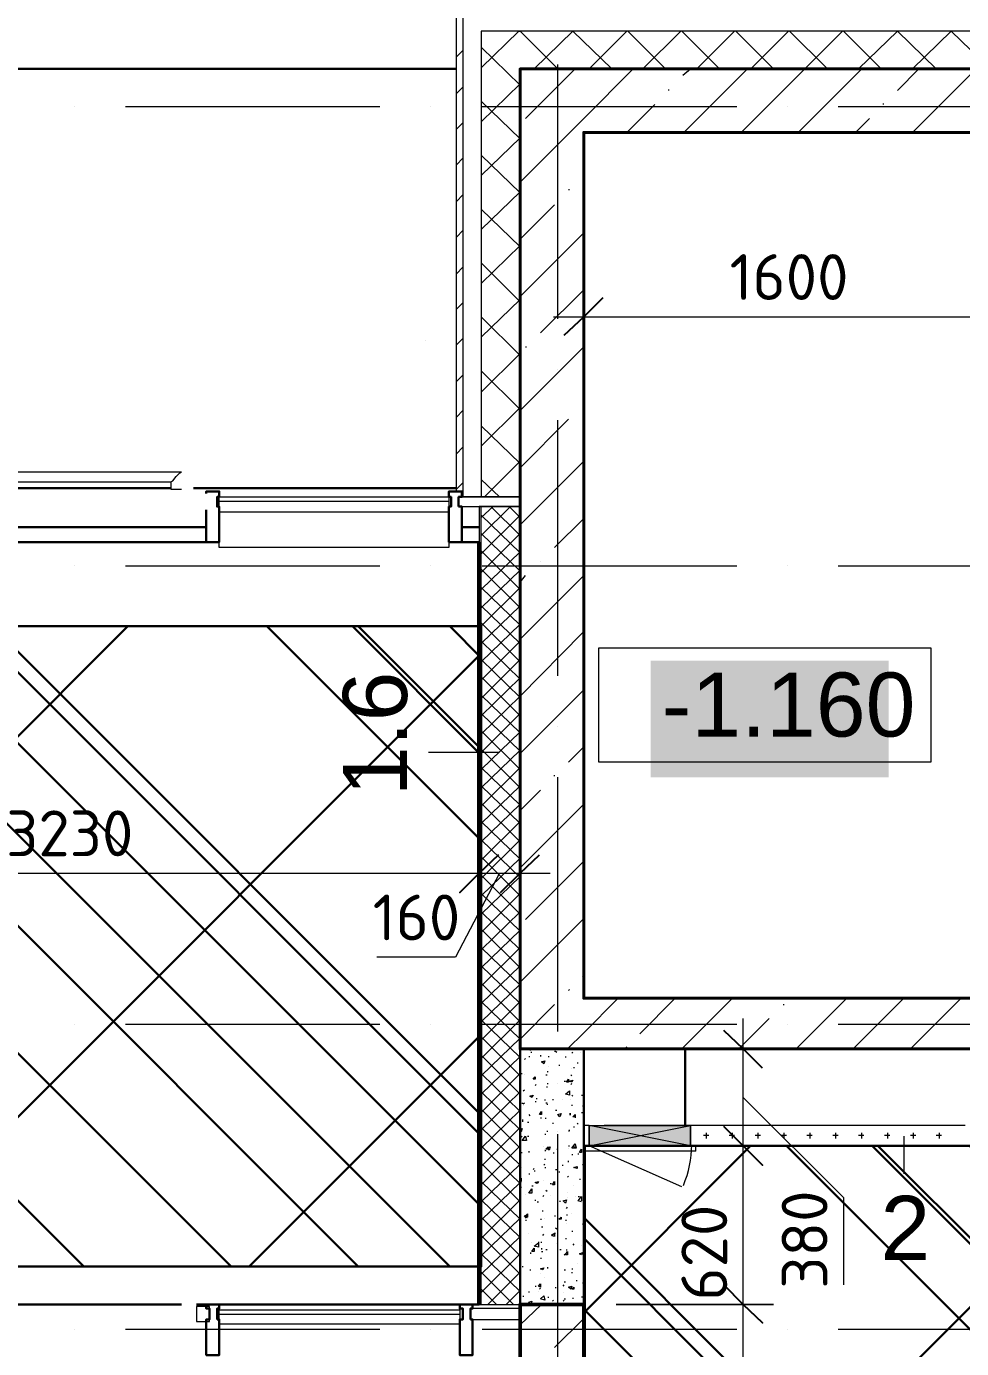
# Model space of a CAD drawing. Header units: millimetres. Extents: x -84737 to 172119, y -43083 to 59399.
# Drawn here: x 28318 to 31990, y 49803 to 54995 of the extents above; entities that cross this region are included whole.
import ezdxf

# ---------------------------------------------------------------- set-up
doc = ezdxf.new("R2010")
doc.units = ezdxf.units.MM
for name, color, linetype, lineweight in [('17) Краска СТ-3.1 стена', 6, 'Continuous', 60), ('19) Краска ПТ-5 потолок', 161, 'Continuous', 30), ('20) Шпакл. баз. фин Стена', 40, 'Continuous', 60), ('22) Шпакл. баз. фин. Потолок', 102, 'Continuous', 30), ('3) Плинутс ПЛ-1', 6, 'Continuous', 30)]:
    doc.layers.add(name, color=color, linetype=linetype, lineweight=lineweight)
for name, color, linetype in [('PDF _Аннотации', 7, 'Continuous'), ('PDF _Витраж', 7, 'Continuous'), ('PDF _Двери', 7, 'Continuous'), ('PDF _Марки', 7, 'Continuous'), ('PDF _Несущие колонны', 7, 'Continuous'), ('PDF _Обозначения', 7, 'Continuous'), ('PDF _Окна', 7, 'Continuous'), ('PDF _Оси', 7, 'Continuous'), ('PDF _Панели витража', 7, 'Continuous'), ('PDF _Перекрытия', 7, 'Continuous'), ('PDF _Размеры-100', 7, 'Continuous'), ('PDF _Стены', 7, 'Continuous'), ('PDF _Текст', 7, 'Continuous'), ('PDF _Элементы узлов', 7, 'Continuous')]:
    doc.layers.add(name, color=color, linetype=linetype)
doc.layers.add('PDF _Высотные отметки', color=7, linetype='Continuous', true_color=0xffffff)
doc.styles.add('PDF GOSTCommon', font='arial.ttf')
doc.styles.add('PDF ISOCPEUR', font='isocpeur.ttf')

msp = doc.modelspace()

# ---------------------------------------------------------------- hatches: boundary and pattern name
at = {"layer": '19) Краска ПТ-5 потолок'}
h = msp.add_hatch(dxfattribs=at)
h.set_pattern_fill('ANSI34', color=256, scale=80, angle=90)
h.paths.add_polyline_path([(26057.2, 50125.2), (30104.1, 50125.2), (30104.1, 52639.7), (26057.2, 52639.7)])
h = msp.add_hatch(dxfattribs=at)
h.set_pattern_fill('ANSI34', color=256, scale=80, angle=90)
h.paths.add_polyline_path([(30510.5, 47276.2), (32208, 47276.2), (32208, 50599.3), (30510.5, 50599.3)])
at = {"layer": '22) Шпакл. баз. фин. Потолок'}
h = msp.add_hatch(dxfattribs=at)
h.set_pattern_fill('ANSI37', color=256, scale=333)
h.paths.add_polyline_path([(26057.2, 50125.2), (30104.1, 50125.2), (30104.1, 52639.7), (26057.2, 52639.7)])
h = msp.add_hatch(dxfattribs=at)
h.set_pattern_fill('ANSI37', color=256, scale=333)
h.paths.add_polyline_path([(30510.5, 47276.2), (32208, 47276.2), (32208, 50599.3), (30510.5, 50599.3)])
at = {"layer": 'PDF _Стены', "transparency": 33554559}
msp.add_hatch(color=256, dxfattribs=at).paths.add_polyline_path([(30260.7, 49977), (30260.7, 49981.2), (30256.5, 49981.2), (30252.3, 49977), (30256.5, 49972.8), (30260.7, 49972.8)])

# ---------------------------------------------------------------- linework, layer by layer
at = {"layer": '17) Краска СТ-3.1 стена'}
msp.add_lwpolyline([(30095.6, 52969.9), (30095.6, 49977)], dxfattribs=at)
at = {"layer": '19) Краска ПТ-5 потолок'}
for points in [[(26057.2, 50125.2), (30104.1, 50125.2), (30104.1, 52639.7), (26057.2, 52639.7)], [(30510.5, 47276.2), (32208, 47276.2), (32208, 50599.3), (30510.5, 50599.3)]]:
    msp.add_lwpolyline(points, close=True, dxfattribs=at)
at = {"layer": '20) Шпакл. баз. фин Стена'}
msp.add_lwpolyline([(30095.6, 52969.9), (30095.6, 49977)], dxfattribs=at)
at = {"layer": '3) Плинутс ПЛ-1'}
msp.add_lwpolyline([(30095.6, 52969.9), (30095.6, 49977)], dxfattribs=at)
at = {"layer": 'PDF _Аннотации', "lineweight": 9}
msp.add_lwpolyline([(30565.5, 52106.3), (30565.5, 52555), (31869.3, 52555), (31869.3, 52106.3)], close=True, dxfattribs=at)
at = {"layer": 'PDF _Витраж', "lineweight": 30}
msp.add_lwpolyline([(29024.6, 53096.9), (29024.6, 52969.9), (29075.4, 52969.9), (29075.4, 53109.6), (29067, 53109.6), (29067, 53147.7), (29075.4, 53147.7), (29075.4, 53168.8), (29024.6, 53168.8), (29024.6, 53160.4)], dxfattribs=at)
for points in [[(30015.2, 53109.6), (30015.2, 53147.7), (30027.9, 53147.7), (30027.9, 53168.8), (29977.1, 53168.8), (29977.1, 53147.7), (29985.6, 53147.7), (29985.6, 53109.6), (29977.1, 53109.6), (29977.1, 52969.9), (30027.9, 52969.9), (30027.9, 53109.6)], [(29067, 49917.7), (29067, 49960.1), (29075.4, 49960.1), (29075.4, 49977), (29024.6, 49977), (29024.6, 49960.1), (29037.3, 49960.1), (29037.3, 49917.7), (29024.6, 49917.7), (29024.6, 49778.1), (29075.4, 49778.1), (29075.4, 49917.7)], [(30061.8, 49917.7), (30061.8, 49960.1), (30070.2, 49960.1), (30070.2, 49977), (30019.4, 49977), (30019.4, 49960.1), (30032.1, 49960.1), (30032.1, 49917.7), (30019.4, 49917.7), (30019.4, 49778.1), (30070.2, 49778.1), (30070.2, 49917.7)]]:
    msp.add_lwpolyline(points, close=True, dxfattribs=at)
at = {"layer": 'PDF _Витраж', "lineweight": 9}
for points in [[(29075.4, 53109.6), (29075.4, 53130.7), (29075.4, 53147.7), (29977.1, 53147.7), (29977.1, 53130.7), (29977.1, 53109.6)], [(29075.4, 53130.7), (29977.1, 53130.7)], [(29075.4, 53088.4), (29977.1, 53088.4)], [(29977.1, 52969.9), (29977.1, 52948.7), (29075.4, 52948.7), (29075.4, 52969.9)], [(29075.4, 49917.7), (29075.4, 49938.9), (29075.4, 49955.8), (30019.4, 49955.8), (30019.4, 49938.9), (30019.4, 49917.7)], [(29075.4, 49938.9), (30019.4, 49938.9)], [(29075.4, 49900.8), (30019.4, 49900.8)]]:
    msp.add_lwpolyline(points, dxfattribs=at)
at = {"layer": 'PDF _Высотные отметки', "transparency": 33554559}
for points in [[(30768.7, 52504.2), (30768.7, 52047), (31704.2, 52504.2)], [(30768.7, 52047), (31704.2, 52504.2), (31704.2, 52047)]]:
    msp.add_solid(points, dxfattribs=at)
at = {"layer": 'PDF _Двери', "lineweight": 18}
msp.add_lwpolyline([(28884.9, 53206.9), (28893.4, 53211.2), (28906.1, 53228.1), (28918.8, 53240.8), (28927.3, 53245), (28224.6, 53245), (28224.6, 53177.3), (28266.9, 53177.3), (28266.9, 53206.9), (28884.9, 53206.9), (28884.9, 53177.3), (28927.3, 53177.3)], dxfattribs=at)
at = {"layer": 'PDF _Марки', "lineweight": 9}
for points in [[(30176.1, 52144.4), (29896.7, 52144.4)], [(31763.5, 50637.4), (31763.5, 50489.2)]]:
    msp.add_lwpolyline(points, dxfattribs=at)
at = {"layer": 'PDF _Несущие колонны', "lineweight": 9}
for points in [[(30256.5, 49896.6), (30341.2, 49977)], [(30392, 49807.7), (30506.3, 49922)]]:
    msp.add_lwpolyline(points, dxfattribs=at)
at = {"layer": 'PDF _Несущие колонны', "lineweight": 50}
msp.add_lwpolyline([(30506.3, 49079.6), (30506.3, 49977), (30256.5, 49977), (30256.5, 49079.6)], close=True, dxfattribs=at)
at = {"layer": 'PDF _Обозначения', "lineweight": 9}
msp.add_lwpolyline([(29884, 53761.5), (29884, 53761.5)], dxfattribs=at)
at = {"layer": 'PDF _Окна', "color": 8, "true_color": 0x808080, "transparency": 33554559}
for points in [[(30527.4, 50599.3), (30925.3, 50599.3), (30527.4, 50679.7)], [(30925.3, 50599.3), (30527.4, 50679.7), (30925.3, 50679.7)]]:
    msp.add_solid(points, dxfattribs=at)
at = {"layer": 'PDF _Оси', "lineweight": 9}
for points in [[(30404.7, 53846.1), (30404.7, 54845.2)], [(28508.2, 54680.1), (28508.2, 54680.1)], [(28707.1, 54680.1), (29706.2, 54680.1)], [(29905.1, 54680.1), (29905.1, 54680.1)], [(30108.3, 54680.1), (31107.4, 54680.1)], [(31306.3, 54680.1), (31306.3, 54680.1)], [(31505.3, 54680.1), (32504.3, 54680.1)], [(30404.7, 53647.2), (30404.7, 53647.2)], [(30404.7, 52445), (30404.7, 53448.2)], [(28508.2, 52876.7), (28508.2, 52876.7)], [(28707.1, 52876.7), (29706.2, 52876.7)], [(29905.1, 52876.7), (29905.1, 52876.7)], [(30108.3, 52876.7), (31107.4, 52876.7)], [(31306.3, 52876.7), (31306.3, 52876.7)], [(31505.3, 52876.7), (32504.3, 52876.7)], [(30404.7, 52246), (30404.7, 52246)], [(30404.7, 51048), (30404.7, 52047)], [(28508.2, 51077.6), (28508.2, 51077.6)], [(28707.1, 51077.6), (29706.2, 51077.6)], [(29905.1, 51077.6), (29905.1, 51077.6)], [(30108.3, 51077.6), (31107.4, 51077.6)], [(31306.3, 51077.6), (31306.3, 51077.6)], [(31505.3, 51077.6), (32504.3, 51077.6)], [(30404.7, 50844.8), (30404.7, 50844.8)], [(30404.7, 49646.8), (30404.7, 50645.9)], [(28508.2, 49879.7), (28508.2, 49879.7)], [(28707.1, 49879.7), (29706.2, 49879.7)], [(29905.1, 49879.7), (29905.1, 49879.7)], [(30108.3, 49879.7), (31107.4, 49879.7)], [(31306.3, 49879.7), (31306.3, 49879.7)], [(31505.3, 49879.7), (32504.3, 49879.7)]]:
    msp.add_lwpolyline(points, dxfattribs=at)
at = {"layer": 'PDF _Панели витража', "lineweight": 18}
for points in [[(30015.2, 53109.6), (30256.5, 53109.6), (30256.5, 53147.7), (30015.2, 53147.7)], [(28986.5, 49909.3), (29037.3, 49909.3), (29037.3, 49968.5), (28986.5, 49968.5)], [(30061.8, 49917.7), (30256.5, 49917.7), (30256.5, 49960.1), (30061.8, 49960.1)]]:
    msp.add_lwpolyline(points, close=True, dxfattribs=at)
at = {"layer": 'PDF _Перекрытия', "lineweight": 30}
for points in [[(26865.7, 54828.2), (30006.7, 54828.2)], [(28884.9, 53181.5), (28266.9, 53181.5)], [(30006.7, 53181.5), (28973.8, 53181.5)], [(29024.6, 53029.1), (26975.8, 53029.1)], [(30095.6, 53029.1), (30027.9, 53029.1)], [(29024.6, 52969.9), (26975.8, 52969.9)], [(30095.6, 52969.9), (30027.9, 52969.9)], [(30904.2, 50980.3), (30904.2, 50679.7)], [(27077.4, 49977), (28927.3, 49977)], [(28986.5, 49977), (29024.6, 49977)], [(29075.4, 49977), (30019.4, 49977)], [(30070.2, 49977), (30095.6, 49977)]]:
    msp.add_lwpolyline(points, dxfattribs=at)
at = {"layer": 'PDF _Размеры-100', "lineweight": 9}
for points in [[(30387.7, 53854.6), (32106.4, 53854.6), (36606.3, 53854.6), (36606.3, 54354.1), (36606.3, 53736.1), (36606.3, 54354.1), (36606.3, 53854.6), (36928, 53854.6)], [(30506.3, 53736.1), (30506.3, 54354.1), (30506.3, 53854.6)], [(19584.6, 51670.3), (21184.8, 51670.3), (22416.6, 51670.3), (24816.8, 51670.3), (25705.8, 51670.3), (25904.8, 51670.3), (26065.6, 51670.3), (26865.7, 51670.3), (30095.6, 51670.3), (30095.6, 52169.8), (30095.6, 51547.5), (30095.6, 52169.8), (30095.6, 51670.3), (30375, 51670.3)], [(30256.5, 51547.5), (30256.5, 52169.8), (30256.5, 51670.3)], [(30176.1, 51670.3), (30002.5, 51340.1), (29693.5, 51340.1)], [(31132.8, 46958.8), (31132.8, 47280.5), (31132.8, 47978.9), (31132.8, 49079.6), (31132.8, 49977), (31132.8, 50599.3), (30633.2, 50599.3), (31251.3, 50599.3), (30633.2, 50599.3), (31132.8, 50599.3), (31132.8, 51098.8)], [(31251.3, 50980.3), (30633.2, 50980.3), (31132.8, 50980.3)], [(31132.8, 50789.8), (31526.5, 50396.1), (31526.5, 50053.2)]]:
    msp.add_lwpolyline(points, dxfattribs=at)
at = {"layer": 'PDF _Размеры-100', "lineweight": 25}
for points in [[(30430.1, 53782.7), (30506.3, 53854.6), (30582.4, 53930.8)], [(30180.3, 51594.1), (30256.5, 51670.3), (30332.7, 51742.3)], [(31209, 50904.1), (31132.8, 50980.3), (31056.6, 51052.2)]]:
    msp.add_lwpolyline(points, dxfattribs=at)
for points in [[(30171.8, 51742.3), (30095.6, 51670.3), (30019.4, 51594.1), (30095.6, 51670.3)], [(31056.6, 50675.5), (31132.8, 50599.3), (31209, 50523.1), (31132.8, 50599.3)], [(31056.6, 50053.2), (31132.8, 49977), (31209, 49905.1), (31132.8, 49977)]]:
    msp.add_lwpolyline(points, close=True, dxfattribs=at)
at = {"layer": 'PDF _Размеры-100', "lineweight": 9}
msp.add_lwpolyline([(31132.8, 49977), (30633.2, 49977), (31251.3, 49977), (30633.2, 49977)], close=True, dxfattribs=at)
at = {"layer": 'PDF _Стены', "lineweight": 18}
for points in [[(30032.1, 53168.8), (30006.7, 53168.8), (30006.7, 55078), (34705.6, 55078), (34705.6, 55052.6), (30006.7, 55052.6), (30104.1, 55052.6)], [(30032.1, 55052.6), (30032.1, 53147.7), (30256.5, 53147.7)], [(34705.6, 54976.4), (30104.1, 54976.4), (30104.1, 53147.7)], [(30256.5, 53109.6), (30095.6, 53109.6), (30095.6, 49977), (30256.5, 49977)], [(30104.1, 49977), (30104.1, 53109.6)], [(30527.4, 50679.7), (30506.3, 50679.7)], [(32004.8, 50679.7), (30925.3, 50679.7)], [(30506.3, 50599.3), (30527.4, 50599.3)], [(30925.3, 50599.3), (32004.8, 50599.3)]]:
    msp.add_lwpolyline(points, dxfattribs=at)
at = {"layer": 'PDF _Стены', "lineweight": 9}
for points in [[(30104.1, 54832.5), (30252.3, 54976.4), (30256.5, 54976.4), (30404.7, 54828.2)], [(30311.5, 54828.2), (30463.9, 54976.4), (30616.3, 54828.2)], [(30527.4, 54828.2), (30675.6, 54976.4)], [(30828, 54828.2), (30679.8, 54976.4)], [(30739.1, 54828.2), (30887.2, 54976.4)], [(31039.6, 54828.2), (30891.5, 54976.4)], [(30950.7, 54828.2), (31098.9, 54976.4)], [(31251.3, 54828.2), (31103.1, 54976.4)], [(31124.3, 54578.5), (31374.1, 54828.2), (31522.2, 54976.4)], [(31162.4, 54828.2), (31310.6, 54976.4)], [(31463, 54828.2), (31314.8, 54976.4)], [(31674.6, 54828.2), (31526.5, 54976.4)], [(31585.7, 54828.2), (31738.1, 54976.4), (31890.5, 54828.2)], [(31797.4, 54828.2), (31949.8, 54976.4), (32102.2, 54828.2)], [(30006.7, 54874.8), (30032.1, 54900.2)], [(30256.5, 54764.7), (30104.1, 54912.9)], [(30256.5, 54383.8), (30506.3, 54633.5), (30701, 54828.2)], [(30277.7, 54633.5), (30472.4, 54828.2)], [(30895.7, 54802.8), (30925.3, 54828.2)], [(30899.9, 54578.5), (31149.7, 54828.2)], [(31348.7, 54578.5), (31598.4, 54828.2)], [(31738.1, 54743.6), (31822.8, 54828.2)], [(31797.4, 54578.5), (32047.1, 54828.2)], [(30104.1, 54620.8), (30256.5, 54769)], [(30006.7, 54730.9), (30032.1, 54756.3)], [(30840.7, 54743.6), (30840.7, 54747.8)], [(30256.5, 54553.1), (30104.1, 54701.3)], [(30675.6, 54578.5), (30785.6, 54688.6)], [(31683.1, 54688.6), (31683.1, 54692.8)], [(30006.7, 54591.2), (30032.1, 54616.6)], [(31573, 54578.5), (31628, 54633.5)], [(30104.1, 54409.2), (30256.5, 54557.3)], [(30006.7, 54451.5), (30032.1, 54476.9)], [(30256.5, 54341.4), (30104.1, 54489.6)], [(30502, 54409.2), (30506.3, 54409.2)], [(30447, 54354.1), (30451.2, 54354.1)], [(30006.7, 54307.6), (30032.1, 54333)], [(30104.1, 54197.5), (30256.5, 54345.7)], [(30256.5, 54129.8), (30104.1, 54277.9)], [(30256.5, 54159.4), (30392, 54294.9)], [(30006.7, 54167.9), (30032.1, 54193.3)], [(30256.5, 53935), (30506.3, 54184.8)], [(30104.1, 53985.8), (30256.5, 54134)], [(30006.7, 54023.9), (30032.1, 54049.3)], [(30256.5, 53913.9), (30104.1, 54066.3)], [(30336.9, 53791.1), (30506.3, 53960.4)], [(30006.7, 53884.2), (30032.1, 53909.6)], [(30104.1, 53774.2), (30256.5, 53922.3)], [(30256.5, 53702.2), (30104.1, 53854.6)], [(30006.7, 53744.6), (30032.1, 53770)], [(30256.5, 53486.3), (30506.3, 53736.1)], [(30277.7, 53736.1), (30281.9, 53736.1)], [(30104.1, 53558.3), (30256.5, 53710.7)], [(30256.5, 53490.6), (30104.1, 53643)], [(30006.7, 53600.6), (30032.1, 53626)], [(30006.7, 53460.9), (30032.1, 53486.3)], [(30104.1, 53346.6), (30256.5, 53499)], [(30502, 53511.7), (30506.3, 53511.7)], [(30256.5, 53278.9), (30104.1, 53427.1)], [(30256.5, 53262), (30447, 53452.5)], [(30006.7, 53317), (30032.1, 53342.4)], [(30116.8, 53147.7), (30256.5, 53287.4)], [(30256.5, 53037.6), (30506.3, 53287.4)], [(30176.1, 53147.7), (30104.1, 53215.4)], [(30006.7, 53177.3), (30032.1, 53202.7)], [(30104.1, 53067.2), (30150.7, 53109.6)], [(30104.1, 52995.3), (30218.4, 53109.6)], [(30256.5, 52995.3), (30142.2, 53109.6)], [(30256.5, 53067.2), (30214.2, 53109.6)], [(30104.1, 52923.3), (30256.5, 53075.7)], [(30256.5, 52927.5), (30104.1, 53075.7)], [(30392, 52948.7), (30506.3, 53063)], [(30104.1, 52851.3), (30256.5, 53003.7)], [(30256.5, 52855.6), (30104.1, 53003.7)], [(30256.5, 52783.6), (30104.1, 52936)], [(30104.1, 52783.6), (30256.5, 52931.8)], [(30256.5, 52711.7), (30104.1, 52864)], [(30104.1, 52711.7), (30256.5, 52859.8)], [(30336.9, 52893.7), (30336.9, 52893.7)], [(30256.5, 52588.9), (30506.3, 52838.6)], [(30256.5, 52813.3), (30277.7, 52838.6)], [(30104.1, 52639.7), (30256.5, 52792.1)], [(30256.5, 52643.9), (30104.1, 52792.1)], [(30104.1, 52572), (30256.5, 52720.1)], [(30256.5, 52572), (30104.1, 52720.1)], [(30256.5, 52500), (30104.1, 52652.4)], [(30104.1, 52500), (30256.5, 52648.2)], [(30104.1, 52216.4), (30256.5, 52364.5), (30502, 52614.3)], [(30104.1, 52428), (30256.5, 52580.4)], [(30256.5, 52432.3), (30104.1, 52580.4)], [(30104.1, 52356.1), (30256.5, 52508.5)], [(30256.5, 52360.3), (30104.1, 52508.5)], [(30256.5, 52288.3), (30104.1, 52440.7)], [(30104.1, 52288.3), (30256.5, 52436.5)], [(30256.5, 52140.2), (30506.3, 52389.9)], [(30256.5, 52220.6), (30104.1, 52368.8)], [(30104.1, 52144.4), (30256.5, 52296.8)], [(30256.5, 52148.6), (30104.1, 52296.8)], [(30256.5, 52076.7), (30104.1, 52229.1)], [(30104.1, 52076.7), (30256.5, 52224.8)], [(30256.5, 52004.7), (30104.1, 52157.1)], [(30104.1, 52004.7), (30256.5, 52152.9)], [(30447, 52106.3), (30506.3, 52165.6)], [(30104.1, 51932.7), (30256.5, 52085.1)], [(30256.5, 51937), (30104.1, 52085.1)], [(30392, 52051.3), (30392, 52055.5)], [(30104.1, 51865), (30256.5, 52013.2)], [(30256.5, 51865), (30104.1, 52013.2)], [(30256.5, 51915.8), (30336.9, 51996.2)], [(30256.5, 51793.1), (30104.1, 51945.4)], [(30104.1, 51793.1), (30256.5, 51941.2)], [(30256.5, 51691.5), (30506.3, 51941.2)], [(30104.1, 51721.1), (30256.5, 51873.5)], [(30256.5, 51725.3), (30104.1, 51873.5)], [(30104.1, 51649.1), (30256.5, 51801.5)], [(30256.5, 51653.4), (30104.1, 51801.5)], [(30256.5, 51581.4), (30104.1, 51733.8)], [(30104.1, 51581.4), (30256.5, 51729.6)], [(30277.7, 51488.3), (30506.3, 51716.9)], [(30256.5, 51509.4), (30104.1, 51661.8)], [(30104.1, 51509.4), (30256.5, 51657.6)], [(30104.1, 51437.5), (30256.5, 51589.9)], [(30256.5, 51441.7), (30104.1, 51589.9)], [(30104.1, 51369.7), (30256.5, 51517.9)], [(30256.5, 51369.7), (30104.1, 51517.9)], [(30256.5, 51297.8), (30104.1, 51450.2)], [(30104.1, 51297.8), (30256.5, 51445.9)], [(30256.5, 51242.7), (30506.3, 51492.5)], [(30104.1, 51225.8), (30256.5, 51378.2)], [(30256.5, 51230), (30104.1, 51378.2)], [(30104.1, 51158.1), (30256.5, 51306.2)], [(30256.5, 51158.1), (30104.1, 51306.2)], [(30256.5, 51086.1), (30104.1, 51238.5)], [(30502, 51263.9), (30506.3, 51268.1)], [(30104.1, 51086.1), (30256.5, 51234.3)], [(30447, 51208.9), (30451.2, 51213.1)], [(30104.1, 51166.5), (30256.5, 51018.4), (30392, 51153.8)], [(30104.1, 51014.1), (30256.5, 51166.5)], [(30442.8, 50980.3), (30506.3, 51043.8), (30641.7, 51179.2)], [(30726.4, 51039.5), (30866.1, 51179.2)], [(30891.5, 50980.3), (31090.4, 51179.2)], [(31289.4, 51153.8), (31293.6, 51153.8)], [(31340.2, 50980.3), (31539.2, 51179.2)], [(31568.8, 50984.5), (31763.5, 51179.2)], [(31788.9, 50980.3), (31987.9, 51179.2)], [(30104.1, 50942.2), (30256.5, 51094.6)], [(30256.5, 50946.4), (30104.1, 51094.6)], [(31115.8, 50980.3), (31234.4, 51098.8)], [(30256.5, 50874.5), (30104.1, 51026.8)], [(30104.1, 50874.5), (30256.5, 51022.6)], [(30671.3, 50984.5), (30675.6, 50988.7)], [(30256.5, 50802.5), (30104.1, 50954.9)], [(30104.1, 50802.5), (30256.5, 50950.6)], [(30273.4, 50937.9), (30277.7, 50942.2)], [(30290.4, 50950.6), (30294.6, 50950.6)], [(30294.6, 50976), (30298.8, 50976)], [(30298.8, 50967.6), (30303.1, 50967.6)], [(30336.9, 50954.9), (30336.9, 50950.6)], [(30366.6, 50950.6), (30370.8, 50950.6)], [(30392, 50971.8), (30396.2, 50971.8), (30400.4, 50967.6)], [(30434.3, 50950.6), (30434.3, 50946.4)], [(30459.7, 50963.3), (30463.9, 50967.6)], [(30493.6, 50967.6), (30493.6, 50967.6)], [(30104.1, 50730.5), (30256.5, 50882.9)], [(30256.5, 50734.8), (30104.1, 50882.9)], [(30260.7, 50882.9), (30265, 50882.9)], [(30273.4, 50878.7), (30273.4, 50878.7)], [(30358.1, 50878.7), (30362.3, 50878.7)], [(30362.3, 50891.4), (30366.6, 50891.4)], [(30362.3, 50887.1), (30362.3, 50887.1)], [(30366.6, 50912.5), (30366.6, 50912.5)], [(30408.9, 50916.8), (30413.1, 50916.8)], [(30455.5, 50878.7), (30459.7, 50874.5)], [(30459.7, 50904.1), (30459.7, 50904.1)], [(30468.2, 50908.3), (30468.2, 50904.1)], [(30480.9, 50925.2), (30485.1, 50925.2)], [(30256.5, 50870.2), (30256.5, 50866)], [(30256.5, 50827.9), (30256.5, 50827.9)], [(30256.5, 50827.9), (30256.5, 50827.9)], [(30315.8, 50836.4), (30320, 50840.6)], [(30362.3, 50844.8), (30366.6, 50844.8)], [(30362.3, 50827.9), (30362.3, 50832.1)], [(30430.1, 50853.3), (30434.3, 50853.3)], [(30455.5, 50840.6), (30459.7, 50844.8)], [(30104.1, 50811), (30256.5, 50662.8), (30265, 50667), (30260.7, 50654.3), (30256.5, 50658.6)], [(30104.1, 50662.8), (30256.5, 50811)], [(30269.2, 50815.2), (30273.4, 50819.4)], [(30315.8, 50772.9), (30320, 50772.9)], [(30320, 50785.6), (30324.2, 50785.6)], [(30353.9, 50781.3), (30353.9, 50777.1)], [(30383.5, 50781.3), (30387.7, 50781.3)], [(30421.6, 50781.3), (30421.6, 50781.3)], [(30455.5, 50781.3), (30455.5, 50781.3)], [(30459.7, 50798.3), (30463.9, 50794)], [(30497.8, 50798.3), (30502, 50798.3)], [(30256.5, 50590.8), (30104.1, 50743.2)], [(30104.1, 50590.8), (30256.5, 50739)], [(30265, 50768.6), (30265, 50764.4)], [(30269.2, 50764.4), (30273.4, 50768.6)], [(30269.2, 50755.9), (30269.2, 50755.9)], [(30290.4, 50722.1), (30294.6, 50717.8)], [(30358.1, 50768.6), (30362.3, 50768.6)], [(30362.3, 50764.4), (30362.3, 50760.2)], [(30396.2, 50739), (30400.4, 50739)], [(30451.2, 50726.3), (30455.5, 50726.3)], [(30451.2, 50722.1), (30455.5, 50722.1)], [(30459.7, 50760.2), (30459.7, 50755.9)], [(30472.4, 50713.6), (30463.9, 50713.6), (30472.4, 50722.1), (30472.4, 50709.4)], [(30497.8, 50730.5), (30502, 50730.5)], [(30502, 50755.9), (30506.3, 50755.9)], [(30104.1, 50518.9), (30256.5, 50671.3)], [(30256.5, 50523.1), (30104.1, 50671.3)], [(30265, 50700.9), (30269.2, 50700.9)], [(30265, 50696.7), (30269.2, 50696.7)], [(30286.1, 50692.4), (30290.4, 50692.4)], [(30336.9, 50709.4), (30341.2, 50709.4)], [(30358.1, 50705.1), (30358.1, 50709.4)], [(30383.5, 50688.2), (30387.7, 50688.2)], [(30468.2, 50675.5), (30468.2, 50671.3)], [(30480.9, 50688.2), (30485.1, 50684)], [(30256.5, 50637.4), (30256.5, 50637.4)], [(30260.7, 50633.2), (30265, 50637.4)], [(30286.1, 50637.4), (30290.4, 50637.4)], [(30353.9, 50645.9), (30358.1, 50645.9)], [(30362.3, 50658.6), (30362.3, 50654.3)], [(30404.7, 50654.3), (30404.7, 50654.3)], [(30447, 50658.6), (30451.2, 50658.6), (30451.2, 50662.8)], [(30976.1, 50641.6), (30997.3, 50641.6)], [(30988.8, 50628.9), (30988.8, 50650.1)], [(31077.7, 50641.6), (31098.9, 50641.6)], [(31090.4, 50628.9), (31090.4, 50650.1)], [(31179.3, 50641.6), (31200.5, 50641.6)], [(31192, 50628.9), (31192, 50650.1)], [(31280.9, 50641.6), (31302.1, 50641.6)], [(31293.6, 50628.9), (31293.6, 50650.1)], [(31382.5, 50641.6), (31403.7, 50641.6)], [(31395.2, 50628.9), (31395.2, 50650.1)], [(31484.1, 50641.6), (31505.3, 50641.6)], [(31496.8, 50628.9), (31496.8, 50650.1)], [(31585.7, 50641.6), (31606.9, 50641.6)], [(31598.4, 50628.9), (31598.4, 50650.1)], [(31687.3, 50641.6), (31708.5, 50641.6)], [(31700, 50628.9), (31700, 50650.1)], [(31788.9, 50641.6), (31810.1, 50641.6)], [(31801.6, 50628.9), (31801.6, 50650.1)], [(31890.5, 50641.6), (31911.7, 50641.6)], [(31903.2, 50628.9), (31903.2, 50650.1)], [(30104.1, 50599.3), (30256.5, 50451.1), (30260.7, 50455.4)], [(30104.1, 50446.9), (30256.5, 50599.3)], [(30260.7, 50573.9), (30265, 50573.9)], [(30290.4, 50578.1), (30290.4, 50573.9)], [(30349.6, 50595.1), (30349.6, 50595.1)], [(30353.9, 50586.6), (30353.9, 50586.6)], [(30353.9, 50578.1), (30358.1, 50582.4)], [(30387.7, 50573.9), (30387.7, 50569.7)], [(30400.4, 50586.6), (30404.7, 50586.6)], [(30447, 50599.3), (30451.2, 50599.3)], [(30447, 50590.8), (30447, 50590.8)], [(30459.7, 50565.4), (30463.9, 50565.4)], [(30468.2, 50595.1), (30472.4, 50595.1)], [(30485.1, 50569.7), (30485.1, 50565.4)], [(30938, 50599.3), (30938, 50599.3)], [(31039.6, 50599.3), (31039.6, 50599.3)], [(31141.2, 50599.3), (31141.2, 50599.3)], [(31242.8, 50599.3), (31242.8, 50599.3)], [(31344.4, 50599.3), (31344.4, 50599.3)], [(31446, 50599.3), (31446, 50599.3)], [(31547.6, 50599.3), (31547.6, 50599.3)], [(31649.2, 50599.3), (31649.2, 50599.3)], [(31750.8, 50599.3), (31750.8, 50599.3)], [(31852.4, 50599.3), (31852.4, 50599.3)], [(31954, 50599.3), (31954, 50599.3)], [(30256.5, 50379.2), (30104.1, 50531.6)], [(30104.1, 50379.2), (30256.5, 50527.3)], [(30256.5, 50510.4), (30260.7, 50514.6)], [(30349.6, 50523.1), (30353.9, 50527.3)], [(30353.9, 50548.5), (30353.9, 50544.3)], [(30353.9, 50514.6), (30358.1, 50514.6)], [(30421.6, 50523.1), (30425.8, 50523.1)], [(30447, 50535.8), (30447, 50540)], [(30502, 50527.3), (30506.3, 50523.1)], [(30256.5, 50311.4), (30104.1, 50459.6)], [(30256.5, 50468.1), (30260.7, 50472.3), (30260.7, 50459.6), (30256.5, 50459.6)], [(30290.4, 50489.2), (30294.6, 50489.2)], [(30307.3, 50506.2), (30311.5, 50510.4)], [(30311.5, 50501.9), (30315.8, 50501.9)], [(30349.6, 50463.8), (30349.6, 50463.8)], [(30396.2, 50506.2), (30400.4, 50506.2)], [(30408.9, 50497.7), (30413.1, 50497.7)], [(30442.8, 50476.5), (30447, 50480.8)], [(30489.3, 50468.1), (30493.6, 50468.1)], [(30104.1, 50307.2), (30256.5, 50455.4)], [(30260.7, 50434.2), (30260.7, 50438.4)], [(30277.7, 50408.8), (30277.7, 50408.8)], [(30303.1, 50442.7), (30307.3, 50442.7)], [(30358.1, 50425.7), (30362.3, 50421.5)], [(30375, 50451.1), (30379.3, 50451.1)], [(30442.8, 50417.3), (30442.8, 50417.3)], [(30468.2, 50442.7), (30468.2, 50442.7)], [(30104.1, 50235.2), (30256.5, 50387.6)], [(30256.5, 50239.5), (30104.1, 50387.6)], [(30256.5, 50391.9), (30256.5, 50391.9)], [(30256.5, 50370.7), (30260.7, 50370.7)], [(30315.8, 50387.6), (30315.8, 50383.4)], [(30324.2, 50379.2), (30328.5, 50379.2)], [(30345.4, 50400.3), (30349.6, 50404.6)], [(30375, 50404.6), (30375, 50404.6)], [(30413.1, 50383.4), (30413.1, 50379.2)], [(30438.5, 50353.8), (30442.8, 50358)], [(30442.8, 50396.1), (30442.8, 50396.1)], [(30472.4, 50400.3), (30472.4, 50400.3)], [(30497.8, 50379.2), (30485.1, 50383.4), (30497.8, 50400.3), (30497.8, 50383.4)], [(30485.1, 50400.3), (30489.3, 50400.3)], [(30256.5, 50167.5), (30104.1, 50319.9)], [(30104.1, 50167.5), (30256.5, 50315.7)], [(30277.7, 50307.2), (30281.9, 50307.2)], [(30336.9, 50311.4), (30341.2, 50311.4)], [(30345.4, 50341.1), (30345.4, 50345.3)], [(30353.9, 50315.7), (30353.9, 50315.7)], [(30392, 50324.1), (30396.2, 50324.1)], [(30434.3, 50307.2), (30438.5, 50307.2)], [(30438.5, 50328.4), (30442.8, 50328.4)], [(30459.7, 50332.6), (30459.7, 50332.6)], [(30290.4, 50256.4), (30290.4, 50256.4)], [(30341.2, 50281.8), (30345.4, 50281.8)], [(30345.4, 50247.9), (30349.6, 50252.2)], [(30379.3, 50247.9), (30392, 50256.4), (30392, 50243.7)], [(30379.3, 50252.2), (30387.7, 50243.7)], [(30392, 50256.4), (30396.2, 50256.4)], [(30396.2, 50277.6), (30400.4, 50273.3)], [(30438.5, 50294.5), (30438.5, 50294.5)], [(30459.7, 50264.9), (30463.9, 50264.9)], [(30502, 50294.5), (30506.3, 50290.3)], [(30256.5, 50095.5), (30104.1, 50247.9)], [(30104.1, 50095.5), (30256.5, 50243.7)], [(30303.1, 50218.3), (30303.1, 50218.3)], [(30328.5, 50222.5), (30328.5, 50201.4), (30311.5, 50205.6), (30328.5, 50218.3)], [(30341.2, 50218.3), (30341.2, 50222.5)], [(30400.4, 50214.1), (30400.4, 50214.1)], [(30434.3, 50235.2), (30438.5, 50235.2)], [(30463.9, 50214.1), (30468.2, 50209.8)], [(30497.8, 50209.8), (30497.8, 50209.8)], [(30104.1, 50023.6), (30256.5, 50176)], [(30256.5, 50027.8), (30104.1, 50176)], [(30298.8, 50176), (30298.8, 50180.2)], [(30336.9, 50159), (30341.2, 50159)], [(30341.2, 50197.1), (30341.2, 50192.9)], [(30341.2, 50184.4), (30345.4, 50184.4)], [(30358.1, 50192.9), (30362.3, 50192.9)], [(30413.1, 50192.9), (30417.4, 50192.9)], [(30430.1, 50171.7), (30434.3, 50176)], [(30438.5, 50192.9), (30438.5, 50188.7)], [(30231.1, 49977), (30104.1, 50104)], [(30129.5, 49977), (30256.5, 50104)], [(30265, 50125.2), (30269.2, 50125.2)], [(30294.6, 50112.5), (30298.8, 50112.5)], [(30336.9, 50099.8), (30336.9, 50099.8)], [(30430.1, 50112.5), (30434.3, 50112.5)], [(30459.7, 50116.7), (30463.9, 50116.7)], [(30459.7, 50104), (30459.7, 50099.8)], [(30480.9, 50137.9), (30480.9, 50137.9)], [(30315.8, 50049), (30320, 50049)], [(30353.9, 50082.8), (30353.9, 50082.8)], [(30396.2, 50044.7), (30396.2, 50040.5)], [(30425.8, 50049), (30430.1, 50053.2)], [(30430.1, 50065.9), (30434.3, 50065.9)], [(30476.6, 50070.1), (30480.9, 50070.1)], [(30502, 50061.7), (30506.3, 50061.7)], [(30163.4, 49977), (30104.1, 50036.3)], [(30201.5, 49977), (30256.5, 50032)], [(30269.2, 50010.9), (30269.2, 50006.6)], [(30290.4, 50027.8), (30290.4, 50023.6)], [(30328.5, 50027.8), (30328.5, 50027.8)], [(30332.7, 50036.3), (30336.9, 50040.5)], [(30366.6, 50006.6), (30366.6, 50002.4)], [(30383.5, 49989.7), (30387.7, 49993.9)], [(30425.8, 50023.6), (30425.8, 50023.6)], [(30425.8, 49989.7), (30430.1, 49993.9)], [(30430.1, 49998.2), (30434.3, 49998.2)], [(30463.9, 50002.4), (30463.9, 49998.2)], [(30497.8, 50006.6), (30502, 50006.6)], [(30463.9, 49981.2), (30468.2, 49977)]]:
    msp.add_lwpolyline(points, dxfattribs=at)
at = {"layer": 'PDF _Стены', "lineweight": 40}
for points in [[(34489.7, 54828.2), (30256.5, 54828.2), (30256.5, 50980.3), (32208, 50980.3), (32208, 50679.7)], [(36834.9, 47280.5), (36805.2, 47280.5), (36805.2, 51179.2), (30506.3, 51179.2), (30506.3, 54578.5), (34489.7, 54578.5)]]:
    msp.add_lwpolyline(points, dxfattribs=at)
at = {"layer": 'PDF _Стены', "lineweight": 30}
msp.add_lwpolyline([(30256.5, 50980.3), (30256.5, 49977), (30506.3, 49977), (30506.3, 50980.3)], dxfattribs=at)
at = {"layer": 'PDF _Стены', "lineweight": 9}
for points in [[(30353.9, 50933.7), (30349.6, 50921), (30341.2, 50929.5)], [(30315.8, 50870.2), (30315.8, 50861.8), (30307.3, 50861.8)], [(30447, 50861.8), (30447, 50849.1), (30438.5, 50849.1)], [(30463.9, 50857.5), (30459.7, 50849.1), (30451.2, 50853.3)], [(30307.3, 50798.3), (30303.1, 50789.8), (30294.6, 50794)], [(30451.2, 50798.3), (30434.3, 50802.5), (30451.2, 50815.2)], [(30341.2, 50734.8), (30341.2, 50722.1), (30332.7, 50722.1)], [(30417.4, 50726.3), (30413.1, 50713.6), (30404.7, 50722.1)], [(30281.9, 50620.5), (30265, 50620.5), (30277.7, 50637.4)], [(30366.6, 50595.1), (30366.6, 50586.6), (30358.1, 50586.6)], [(30375, 50595.1), (30370.8, 50582.4), (30362.3, 50590.8)], [(30476.6, 50590.8), (30459.7, 50590.8), (30472.4, 50607.8)], [(30497.8, 50586.6), (30497.8, 50573.9), (30489.3, 50573.9)], [(30480.9, 50518.9), (30480.9, 50510.4), (30468.2, 50514.6)], [(30328.5, 50459.6), (30324.2, 50451.1), (30315.8, 50455.4)], [(30392, 50459.6), (30392, 50446.9), (30383.5, 50446.9)], [(30303.1, 50413), (30290.4, 50413), (30303.1, 50430)], [(30438.5, 50387.6), (30434.3, 50374.9), (30425.8, 50383.4)], [(30286.1, 50328.4), (30281.9, 50315.7), (30273.4, 50324.1)], [(30286.1, 50332.6), (30286.1, 50319.9), (30277.7, 50324.1)], [(30417.4, 50319.9), (30417.4, 50311.4), (30408.9, 50311.4)], [(30311.5, 50197.1), (30311.5, 50184.4), (30303.1, 50184.4)], [(30442.8, 50184.4), (30442.8, 50171.7), (30434.3, 50171.7)], [(30502, 50180.2), (30497.8, 50171.7), (30489.3, 50176)], [(30349.6, 50120.9), (30345.4, 50112.5), (30336.9, 50116.7)], [(30366.6, 50120.9), (30362.3, 50120.9)], [(30336.9, 50057.4), (30336.9, 50044.7), (30328.5, 50049)], [(30459.7, 50049), (30455.5, 50036.3), (30447, 50044.7)], [(30468.2, 50044.7), (30468.2, 50036.3), (30459.7, 50036.3)], [(30353.9, 49993.9), (30336.9, 49998.2), (30349.6, 50010.9)], [(30303.1, 49989.7), (30298.8, 49977), (30290.4, 49985.5)]]:
    msp.add_lwpolyline(points, close=True, dxfattribs=at)
at = {"layer": 'PDF _Элементы узлов', "lineweight": 18}
for points in [[(30925.3, 50599.3), (30527.4, 50679.7), (30527.4, 50599.3), (30925.3, 50679.7)], [(30527.4, 50599.3), (30925.3, 50599.3), (30925.3, 50679.7), (30586.7, 50679.7)], [(30946.5, 50578.1), (30506.3, 50578.1)]]:
    msp.add_lwpolyline(points, dxfattribs=at)
msp.add_lwpolyline([(30925.3, 50599.3), (30527.4, 50599.3), (30527.4, 50679.7), (30925.3, 50679.7)], close=True, dxfattribs=at)
at = {"layer": 'PDF _Элементы узлов', "lineweight": 9}
for points in [[(30891.5, 50438.4), (30527.4, 50599.3), (30506.3, 50599.3), (30506.3, 50578.1)], [(30946.5, 50578.1), (30946.5, 50599.3), (30925.3, 50599.3)]]:
    msp.add_lwpolyline(points, dxfattribs=at)
msp.add_arc((30530.8, 50603.5), 400, 336.5002, 360, dxfattribs=at)

# ---------------------------------------------------------------- texts
at = {"layer": 'PDF _Текст', "attachment_point": 4}
for s, insert, char_height, style in [('1600', (31079, 54010.8), 180, 'PDF ISOCPEUR'), ('-1.160', (30812.3, 52330.4), 251.59, 'PDF GOSTCommon'), ('3230', (28238.4, 51826.4), 180, 'PDF ISOCPEUR'), ('160', (29677.8, 51496.2), 180, 'PDF ISOCPEUR'), ('2', (31671.7, 50277.2), 251.6, 'PDF GOSTCommon')]:
    msp.add_mtext(s, dxfattribs=dict(at, insert=insert, char_height=char_height, style=style))
at = {"layer": 'PDF _Текст', "attachment_point": 4, "rotation": 90}
for s, insert, char_height, style in [('1.6', (29688.6, 51973), 251.59, 'PDF GOSTCommon'), ('380', (31373.7, 50038.3), 180, 'PDF ISOCPEUR'), ('620', (30980, 49991.7), 180, 'PDF ISOCPEUR')]:
    msp.add_mtext(s, dxfattribs=dict(at, insert=insert, char_height=char_height, style=style))

doc.saveas('drawing.dxf')
